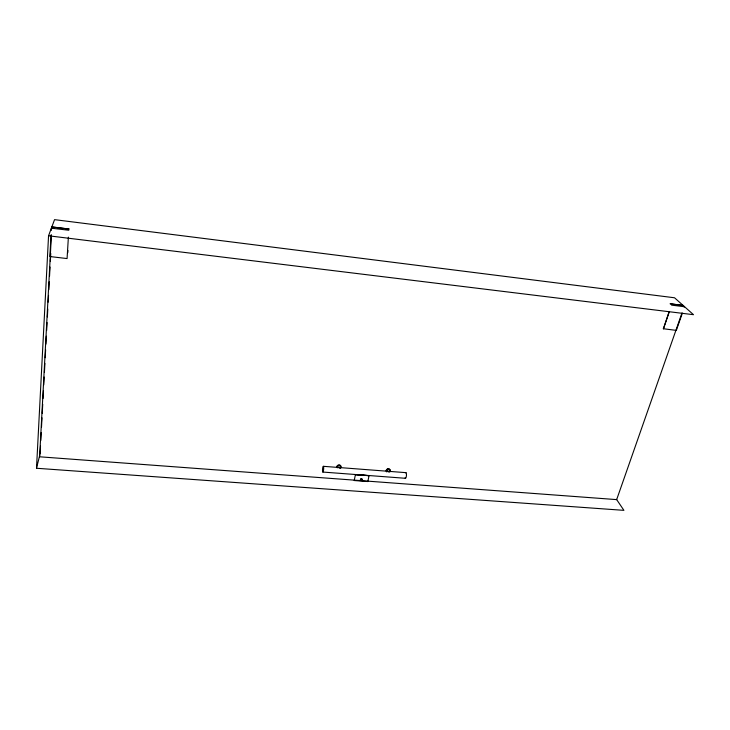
<?xml version="1.0" encoding="UTF-8"?>
<svg xmlns="http://www.w3.org/2000/svg" width="730" height="730" viewBox="0 0 730 730"><rect width="100%" height="100%" fill="white"/><g stroke="black" fill="none" stroke-linecap="round" stroke-linejoin="round"><path stroke-width="1.09" d="M616.467 499.302L623.922 510.352L36.5 468.258L48.554 235.79L54.549 219.648L674.538 297.776L693.5 314.694L48.554 235.79M51.018 234.996L49.877 256.54L67.078 258.566L68.383 237.122M51.255 230.452L51.374 228.189L68.83 230.242M51.41 234.923L39.621 456.798L616.667 499.612L681.957 313.051M40.068 454.087L40.497 446.158M40.798 440.491L41.218 432.552M41.519 426.886L42.002 417.815M42.24 413.28L42.723 404.21M43.033 398.543L43.453 390.605M43.754 384.938L44.174 377.009M44.42 372.473L44.904 363.403M45.205 357.737L45.625 349.798M45.926 344.131L46.355 336.192M46.656 330.526L47.076 322.587M47.377 316.92L47.797 308.991M48.162 302.184L48.527 295.385M48.828 289.719L49.248 281.78M49.549 276.113L50.032 267.043M50.333 261.376L50.762 253.438M67.771 252.69L67.908 250.445M355.41 474.646L354.223 480.532L367.829 481.545L369.042 475.677L355.41 474.646L369.042 475.677M361.313 479.875L361.469 479.154M36.5 468.258L39.694 455.401M669.328 311.601L663.397 328.856L669.2 311.491M682.34 313.197L676.327 330.38L663.278 328.737M51.766 228.125L52.168 227.048L69.213 229.056L51.857 226.893M388.214 471.908L389.902 471.927M339.076 468.012L340.682 468.295M322.806 472.055L405.396 478.287M323.372 466.315A2.893 0.547 -85.4 0 1 323.399 470.896A2.893 0.547 -85.4 0 1 322.505 470.339A2.893 0.547 -85.4 0 1 323.372 466.315L405.953 472.657M360.985 479.482L361.788 479.546M683.079 305.396L670.067 303.78L682.942 305.478L684.211 306.609M684.594 306.755L671.554 305.131M360.438 479.701C364.17 480.97 361.104 477.146 360.365 479.674M682.851 305.742L684.12 306.874M340.527 467.875A2.008 1.688 -14.9 0 0 338.072 465.494A2.008 1.688 -14.9 0 0 337.068 467.492M337.643 467.437A1.423 1.195 -14.9 0 1 338.3 465.941A1.423 1.195 -14.9 0 1 340.08 466.114A1.423 1.195 -14.9 0 1 340.034 467.674M337.333 467.83A2.008 1.688 -14.9 0 1 337.515 465.503A2.008 1.688 -14.9 0 1 340.226 465.284A2.008 1.688 -14.9 0 1 340.454 467.574M405.597 472.794A2.838 0.766 -85.9 0 1 406.409 475.814A2.838 0.766 -85.9 0 1 405.104 477.858M386.927 471.224A1.405 1.168 -18.5 0 1 388.378 469.545A1.405 1.168 -18.5 0 1 389.473 471.178M386.225 470.969A1.98 1.652 -18.5 0 1 388.588 468.769A1.98 1.652 -18.5 0 1 389.647 471.352M386.727 471.918A1.989 1.652 -18.5 0 1 387.438 469.308M387.402 469.299A1.989 1.652 -18.5 0 1 389.747 471.662M360.447 479.263C361.231 481.754 364.233 477.904 360.447 479.263"/></g></svg>
